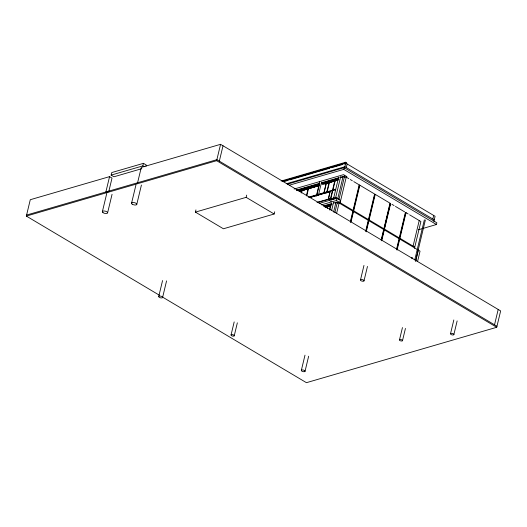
<?xml version="1.0" encoding="UTF-8"?>
<svg xmlns="http://www.w3.org/2000/svg" width="527" height="527" viewBox="0 0 527 527"><rect width="100%" height="100%" fill="white"/><g stroke="black" fill="none" stroke-linecap="round" stroke-linejoin="round"><path stroke-width="0.79" d="M159.319 295.173L26.35 216.083L30.283 199.713L109.563 176.631L112.014 178.086L108.7 191.9M105.881 191.98L109.563 176.631M102.35 211.788L106.764 193.409M141.776 168.686L113.931 176.789L111.131 175.122L111.744 172.566L143.456 163.337L146.256 165.004L145.953 166.282M107.64 212.71L112.053 194.325M131.533 203.297L135.946 184.911M137.593 182.744L141.282 167.402L220.569 144.319L500.65 310.917L496.717 327.287L306.431 382.681L162.856 297.274M111.131 175.122L142.843 165.893L143.456 163.337M136.816 204.219L141.42 185.03M158.746 296.438L162.56 280.562M162.573 297.544A2.003 0.843 13.5 0 0 160.056 296.055A2.003 0.843 13.5 0 0 159.345 297.373A2.003 0.843 13.5 0 0 162.573 297.544L166.572 280.878M274.699 211.768L274.159 214.008L223.415 228.777L195.412 212.117L195.945 209.878M26.35 216.083L216.637 160.689L220.569 144.319M219.331 161.124L223.02 145.775M195.412 212.117L246.149 197.342L246.689 195.109M231.063 334.915L234.186 321.911M234.225 335.831A1.653 0.698 13.5 0 0 232.15 334.599A1.653 0.698 13.5 0 0 231.557 335.692A1.653 0.698 13.5 0 0 234.225 335.831L237.348 322.827M301.187 192.928L301.951 189.74L303.341 190.201M301.596 192.81L302.366 189.621M306.378 195.86L308.295 187.895L309.685 188.356M306.793 195.741L308.703 187.77M316.312 196.123L319.718 181.94M316.786 195.412L319.191 185.392L299.804 191.281M318.341 195.53L321.556 182.138M323.762 193.383L326.167 183.363L338.933 179.648M323.94 193.304L326.43 182.915M326.549 192.954L329.223 181.802L330.62 182.263M326.957 192.836L329.638 181.683M328.196 199.298L330.08 191.459L328.479 199.469L317.129 202.52M327.201 208.27L327.577 206.729L327.484 208.435M319.085 203.415L329.296 200.444L329.704 198.738L331.621 199.878M330.343 199.265L334.935 180.135L336.325 180.603M330.752 199.14L335.343 180.017M329.421 209.535L330.376 205.537M329.823 210.102L331.529 203.007M333.571 198.429L338.683 177.151M331.667 210.299L333.558 202.414M335.6 197.836L340.712 176.558M339.625 199.601L335.844 197.355L335.62 198.29L330.91 199.661M289.442 185.175L343.742 169.365L344.151 167.665L436.863 222.809L436.455 224.515L418.352 229.779M333.598 212.038L335.903 202.447M321.45 204.851L336.397 200.497L336.924 198.284L340.29 200.28L339.757 202.5L337.399 203.185M282.591 181.242L345.593 162.902L345.758 162.224L346.601 162.724L346.437 163.403L344.072 164.095M344.506 168.311L345.745 163.139L435.091 216.281L433.853 221.452M337.682 198.969L343.057 176.591M334.928 212.394L337.234 202.803M346.285 167.553L347.148 163.969M339.013 199.325L344.579 176.143M341.463 177.434L344.605 176.519L344.717 176.051M336.608 213.395L339.105 203M340.119 202.724L346.259 177.144M301.358 370.297L304.995 355.152M305.014 371.364A1.917 0.804 13.5 0 0 302.617 369.934A1.917 0.804 13.5 0 0 301.931 371.192A1.917 0.804 13.5 0 0 305.014 371.364L308.651 356.212M350.336 221.788L359.091 185.313L359.473 185.201L359.789 185.392L351.035 221.867M350.527 222.466L359.473 185.201M365.745 230.951L374.499 194.476L374.881 194.364L375.191 194.555L366.245 231.821M365.929 231.63L374.881 194.364M360.501 279.877L363.973 265.417M363.992 280.891A1.825 0.771 13.5 0 0 361.7 279.527A1.825 0.771 13.5 0 0 361.048 280.733A1.825 0.771 13.5 0 0 363.992 280.891L367.464 266.431M381.146 240.114L389.901 203.639L390.283 203.527L390.599 203.718L381.844 240.187M381.337 240.793L390.283 203.527M381.462 240.299L390.217 203.824L390.599 203.718M396.548 249.278L405.309 212.803L405.691 212.691L406.001 212.875L397.055 250.147M396.864 249.462L405.691 212.691M413.076 246.122L419.222 220.543M414.459 248.375L420.902 221.544L409.591 214.818M414.762 259.831L424.367 219.812M415.586 260.924L425.368 219.99M415.678 261.339L418.366 250.147M417.555 261.544L420.045 251.148L338.13 202.421M399.499 339.849L402.45 327.57M402.49 340.719A1.568 0.659 13.5 0 0 400.527 339.546A1.568 0.659 13.5 0 0 399.967 340.58A1.568 0.659 13.5 0 0 402.49 340.719L405.441 328.44M432.832 219.028L433.688 215.451M450.519 333.69L453.819 319.961M453.846 334.658A1.739 0.731 13.5 0 0 451.659 333.36A1.739 0.731 13.5 0 0 451.04 334.507A1.739 0.731 13.5 0 0 453.846 334.658L457.14 320.923M494.517 324.81L498.199 309.461M26.594 215.056L216.88 159.668L496.968 326.266M281.174 181.024L345.758 162.224M282.722 181.479L345.745 163.139M284.218 181.519L288.157 180.372M289.731 179.911L317.294 171.888M318.868 171.427L329.895 168.218M331.47 167.757L342.497 164.549M286.589 183.686L344.889 166.716L434.235 219.864M287.485 184.16L344.151 167.665M294.092 189.035L343.551 174.641L346.911 176.644L344.553 177.329M296.899 189.911L319.685 183.277M322.043 182.592L339.329 177.559M340.903 177.105L344.045 176.189L344.605 176.519M296.675 190.471L319.461 183.837M322.603 182.922L338.314 178.35M296.885 190.59L319.619 183.976M321.971 183.291L338.433 178.501M298.269 190.906L319.434 184.74M321.786 184.055L338.248 179.266M303.032 190.26L317.926 185.926M322.629 184.555L328.901 182.731M331.252 182.046L337.524 180.221M302.933 190.319L308.46 188.765M310.028 188.31L319.467 185.563M334.711 181.123L326.167 183.363M308.341 197.23L316.964 194.72M319.316 194.035L335.778 189.239M309.771 197.329L316.826 195.273M319.178 194.588L335.64 189.799M309.527 197.441L330.08 191.459M310.601 197.375L330.363 191.624M359.789 185.392L359.091 185.313M317.142 202.394L329.704 198.738M329.566 199.18L335.844 197.355M330.633 200.115L336.924 198.284M323.506 205.938L331.378 203.646M333.743 202.961L336.891 202.045L337.451 202.375L335.086 203.066M324.065 206.274L331.938 203.982M324.21 206.413L332.063 204.127M324.81 206.953L331.094 205.122M327.741 206.577L330.106 205.892M325.324 207.381L327.577 206.729M325.653 207.454L330.363 206.083M326.351 207.328L327.853 206.894M375.191 194.555L374.499 194.476M406.001 212.875L405.309 212.803M345.593 162.902L346.437 163.403M343.742 169.365L436.455 224.515M345.989 176.986L348.815 178.666M350.231 179.509L352.352 180.768M353.762 181.611L390.514 203.468M391.923 204.311L394.044 205.57M395.461 206.413L404.644 211.874M406.06 212.717L408.181 213.975M336.397 200.497L414.762 247.123M308.295 187.895L309.277 188.475M329.296 200.444L331.213 201.584M216.637 160.689L496.717 327.287M246.149 197.342L274.159 214.008M142.843 165.893L144.24 166.723M136.289 183.692A2.707 1.14 13.5 0 1 136.816 183.409M107.113 192.184A2.707 1.14 13.5 0 1 107.64 191.9M411.87 257.631L411.725 258.223L412.43 258.645L412.569 258.046L411.87 257.631M132.158 204.12A2.707 1.14 13.5 0 0 136.664 204.634A2.707 1.14 13.5 0 0 133.7 202.52A2.707 1.14 13.5 0 0 132.158 204.12M102.976 212.612A2.707 1.14 13.5 0 0 107.488 213.132A2.707 1.14 13.5 0 0 104.524 211.011A2.707 1.14 13.5 0 0 102.976 212.612"/></g></svg>
